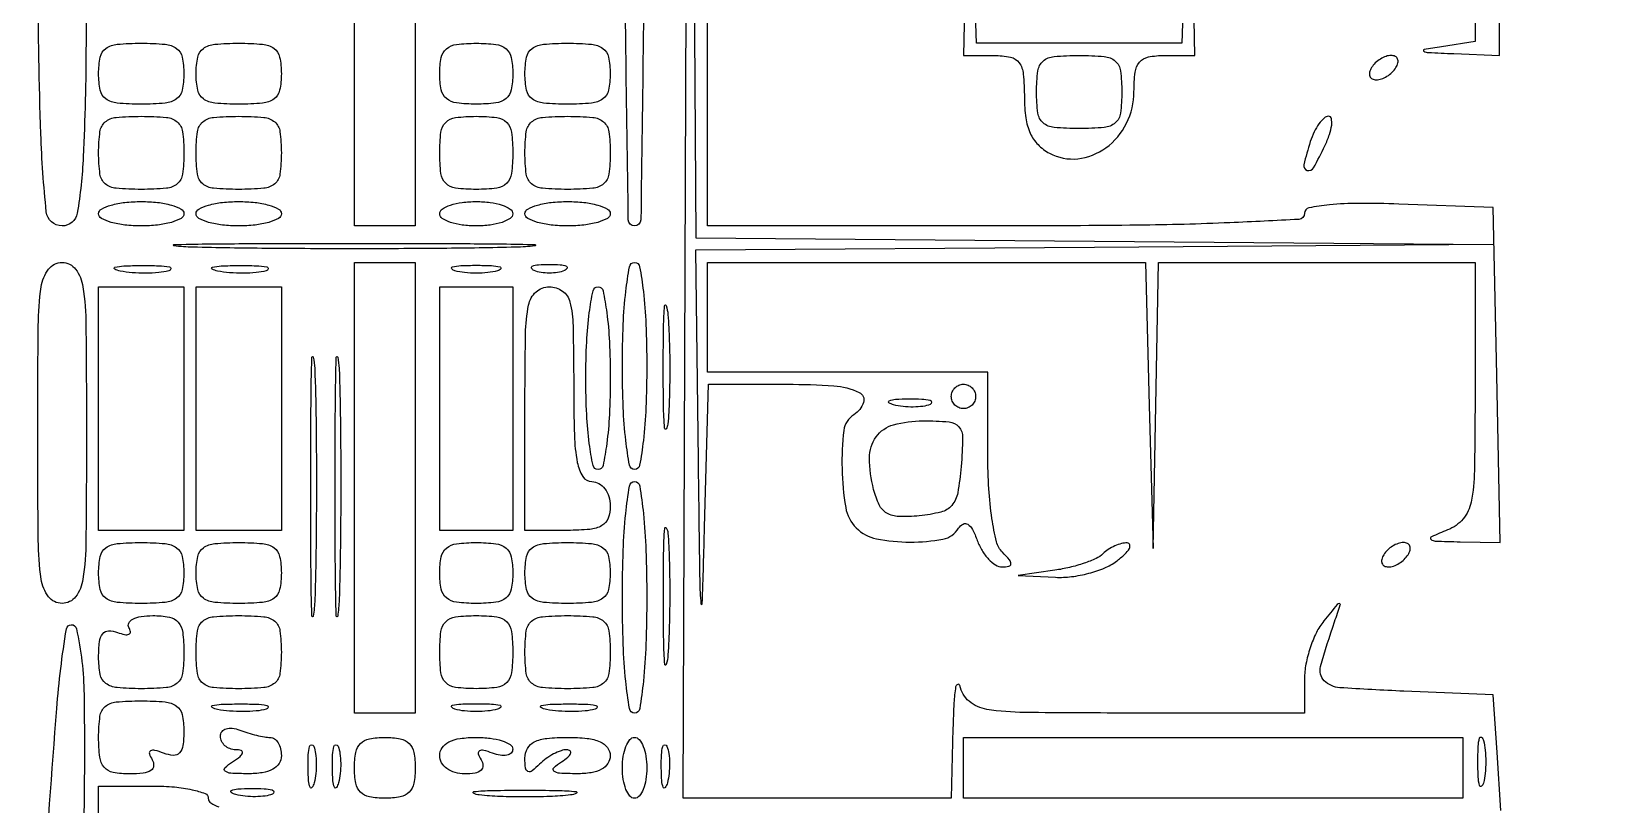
# Model space of a CAD drawing. Extents: x 23 to 255, y 40 to 184.
# Drawn here: x 50.55 to 61.53, y 101.82 to 107.18 of the extents above; entities that cross this region are included whole.
import ezdxf

# ---------------------------------------------------------------- set-up
doc = ezdxf.new("R2010")
doc.units = 0
doc.header["$MEASUREMENT"] = 0

msp = doc.modelspace()

# ---------------------------------------------------------------- linework, layer by layer
for points in [[(207.919475, 175.632891, 0.000007), (191.762556, 175.634099, 0.00002), (173.0434, 175.634494, 0.000013), (151.49745, 175.633531)], [(96.591991, 78.0858, -0.000015), (96.570667, 70.513747, -0.41338)], [(60.752071, 101.7738), (60.726285, 102.17565), (60.7005, 102.5775), (60.078299, 102.602535, -0.006918), (59.633381, 102.626606, -0.181937), (59.526436, 102.675372, -0.270145), (59.500652, 102.774144, -0.015535), (59.598008, 103.0851, 0.002619), (59.63785, 103.201703, 0.491873), (59.631717, 103.210858, 0.241306), (59.616757, 103.204404, 0.001571), (59.523006, 103.09008, 0.057225), (59.471722, 103.00996, 0.033418), (59.428506, 102.904296, 0.03302), (59.398984, 102.791237, 0.047385), (59.3892, 102.68823), (59.3892, 102.4506), (58.210684, 102.4506, -0.002354), (57.445265, 102.454204, -0.036507), (57.18348, 102.475824, -0.136912), (57.059176, 102.532458, -0.171882), (56.995505, 102.64095, 0.452816), (56.980791, 102.649574, 0.279243), (56.966227, 102.63249, 0.026868), (56.954137, 102.520554, 0.007548), (56.947321, 102.34485), (56.9358, 101.8584), (56.0052, 101.8584), (55.0746, 101.8584), (55.094807, 107.37855, -0.000143), (55.106201, 110.265647, -0.00449)], [(50.9292, 109.508497, -0.00063), (50.926167, 107.101427, -0.010876), (50.907076, 106.314987, -0.029665), (50.865764, 105.924241, -0.366772), (50.76, 105.8346, -0.383678), (50.650498, 105.933132, -0.0178), (50.612673, 106.474388, -0.008089), (50.593765, 107.524881, -0.000455), (50.5908, 110.7837, -0.000854)], [(53.2134, 109.50765), (53.2134, 105.8346), (53.0019, 105.8346), (52.7904, 105.8346), (52.7904, 110.826, 0.001134)], [(60.5736, 108.502143), (60.5736, 107.114839), (60.34095, 107.079595, 0.005737), (60.219259, 107.05973, 0.703743), (60.217376, 107.048828, 0.117172), (60.249607, 107.039487, 0.002217), (60.42555, 107.031676), (60.7428, 107.019), (60.7428, 110.1069, 0.001406)], [(55.138024, 109.325505), (55.161034, 105.75231), (57.930767, 105.728808), (60.7005, 105.705307), (57.92985, 105.685353), (55.1592, 105.6654), (55.177392, 104.20605, 0.000378), (55.188474, 103.367847, 0.020604), (55.197207, 103.209739, 0.937764), (55.206718, 103.210045, 0.001275), (55.222377, 103.74075), (55.24917, 104.7348), (55.796385, 104.7348, -0.017805), (56.120846, 104.723242, -0.089639), (56.295985, 104.67852, -0.383886), (56.326422, 104.608281, -0.175018), (56.259, 104.5233, 0.229043), (56.189632, 104.414335, 0.034536), (56.176983, 104.148468, 0.036538), (56.202572, 103.878622, 0.155692), (56.27592, 103.73652, 0.147857), (56.415758, 103.661607, 0.048732), (56.650305, 103.637874, 0.048119), (56.878112, 103.659055, 0.210099), (56.987039, 103.734064, -0.130951), (57.018049, 103.763349, -0.275746), (57.049954, 103.762016, -0.12985), (57.082718, 103.725602, -0.030037), (57.116206, 103.649464, 0.046559), (57.149918, 103.579202, 0.053236), (57.194812, 103.519751, 0.060902), (57.243531, 103.479049, 0.144577), (57.288394, 103.4658, 0.049136), (57.33588, 103.470478, 0.350243), (57.349772, 103.48695, 0.186432), (57.339878, 103.514762, 0.018748), (57.29112, 103.56732, -0.137609), (57.249934, 103.640623, -0.02238), (57.218215, 103.802375, -0.022257), (57.196671, 104.008019, -0.01497), (57.1896, 104.24412), (57.1896, 104.8194), (56.2167, 104.8194), (55.2438, 104.8194), (55.2438, 105.2001), (55.2438, 105.5808), (56.763915, 105.5808), (58.28403, 105.5808), (58.310823, 104.58675), (58.337616, 103.5927), (58.355808, 104.58675), (58.374, 105.5808), (59.4738, 105.5808), (60.5736, 105.5808), (60.5736, 104.689774, -0.003971), (60.569196, 104.135215, -0.044623), (60.546116, 103.916354, -0.127414), (60.489923, 103.799345, -0.122464), (60.38325, 103.722236, 0.00849), (60.271041, 103.674905, 0.536707), (60.268003, 103.65715, 0.182598), (60.297587, 103.644854, 0.003339), (60.470237, 103.640362), (60.747575, 103.635), (60.724037, 104.79825), (60.7005, 105.9615), (60.04485, 105.986209, 0.009768), (59.766619, 105.991254, 0.023773), (59.561718, 105.981219, 0.025658), (59.419747, 105.960085, 0.357035), (59.3892, 105.922759, -0.397703), (59.349176, 105.880398, -0.003548), (58.870792, 105.85665, -0.007887), (58.234331, 105.83963, -0.00274), (57.3165, 105.8346), (55.2438, 105.8346), (55.2438, 107.9496)], [(54.806247, 108.767462, -0.003085), (54.796523, 107.14232, -0.000576), (54.779694, 105.877474, -0.409986), (54.736196, 105.8346, -0.409654), (54.69279, 105.877334, -0.000654), (54.675892, 107.060286, -0.003292), (54.666159, 108.582703, -0.001078)], [(57.038106, 107.88615), (57.0204, 107.019), (57.2319, 107.019, -0.050525), (57.346956, 107.007344, -0.188131), (57.406989, 106.968538, -0.135166), (57.436202, 106.890056, -0.02191), (57.4434, 106.725877, 0.034803), (57.453218, 106.584992, 0.071504), (57.483921, 106.478988, 0.087036), (57.538116, 106.399485, 0.077013), (57.618273, 106.339164, 0.151254), (57.813859, 106.301312, 0.131071), (58.009356, 106.377076, 0.120233), (58.153141, 106.547403, 0.115962), (58.2048, 106.76715, -0.030627), (58.213086, 106.902299, -0.14502), (58.243711, 106.972665, -0.172223), (58.304432, 107.008337, -0.047552), (58.4163, 107.019), (58.6278, 107.019), (58.610094, 107.88615)], [(51.0138, 101.106867), (51.0138, 101.943), (51.3945, 101.943, -0.020945), (51.540414, 101.936885, -0.033738), (51.663369, 101.918149, -0.036969), (51.752609, 101.891268, -0.31052), (51.7752, 101.8584, 0.254951), (51.792929, 101.825891, 0.06271), (51.849754, 101.798651, 0.048861)]]:
    msp.add_lwpolyline(points, format="xyb")
msp.add_lwpolyline([(58.564731, 107.92845), (58.537073, 107.1036), (57.8241, 107.1036), (57.111127, 107.1036), (57.083469, 107.92845)])
for points in [[(51.606, 106.8921, -0.050766), (51.594269, 106.776856, -0.189121), (51.55524, 106.716857, -0.13443), (51.476188, 106.687733, -0.021436), (51.3099, 106.6806, -0.021436), (51.143612, 106.687733, -0.13443), (51.06456, 106.716857, -0.189121), (51.025531, 106.776856, -0.050766), (51.0138, 106.8921, -0.050766), (51.025531, 107.007344, -0.189121), (51.06456, 107.067343, -0.13443), (51.143612, 107.096467, -0.021436), (51.3099, 107.1036, -0.021436), (51.476188, 107.096467, -0.13443), (51.55524, 107.067343, -0.189121), (51.594269, 107.007344, -0.050766)], [(52.2828, 106.8921, -0.050766), (52.271069, 106.776856, -0.189121), (52.23204, 106.716857, -0.13443), (52.152988, 106.687733, -0.021436), (51.9867, 106.6806, -0.021436), (51.820412, 106.687733, -0.13443), (51.74136, 106.716857, -0.189121), (51.702331, 106.776856, -0.050766), (51.6906, 106.8921, -0.050766), (51.702331, 107.007344, -0.189121), (51.74136, 107.067343, -0.13443), (51.820412, 107.096467, -0.021436), (51.9867, 107.1036, -0.021436), (52.152988, 107.096467, -0.13443), (52.23204, 107.067343, -0.189121), (52.271069, 107.007344, -0.050766)], [(53.8902, 106.8921, -0.047675), (53.879492, 106.780053, -0.173074), (53.84367, 106.719375, -0.144586), (53.77291, 106.688826, -0.030103), (53.6364, 106.6806, -0.030103), (53.49989, 106.688826, -0.144586), (53.42913, 106.719375, -0.173074), (53.393308, 106.780053, -0.047675), (53.3826, 106.8921, -0.047675), (53.393308, 107.004147, -0.173074), (53.42913, 107.064825, -0.144586), (53.49989, 107.095374, -0.030103), (53.6364, 107.1036, -0.030103), (53.77291, 107.095374, -0.144586), (53.84367, 107.064825, -0.173074), (53.879492, 107.004147, -0.047675)], [(54.567, 106.8921, -0.050766), (54.555269, 106.776856, -0.189121), (54.51624, 106.716857, -0.13443), (54.437188, 106.687733, -0.021436), (54.2709, 106.6806, -0.021436), (54.104612, 106.687733, -0.13443), (54.02556, 106.716857, -0.189121), (53.986531, 106.776856, -0.050766), (53.9748, 106.8921, -0.050766), (53.986531, 107.007344, -0.189121), (54.02556, 107.067343, -0.13443), (54.104612, 107.096467, -0.021436), (54.2709, 107.1036, -0.021436), (54.437188, 107.096467, -0.13443), (54.51624, 107.067343, -0.189121), (54.555269, 107.007344, -0.050766)], [(58.1202, 106.7652, -0.032088), (58.110744, 106.618012, -0.185552), (58.074375, 106.550679, -0.157079), (57.998463, 106.51885, -0.021354), (57.8241, 106.5114, -0.021354), (57.649737, 106.51885, -0.157079), (57.573825, 106.550679, -0.185552), (57.537456, 106.618012, -0.032088), (57.528, 106.7652, -0.032088), (57.537456, 106.912388, -0.185552), (57.573825, 106.979721, -0.157079), (57.649737, 107.01155, -0.021354), (57.8241, 107.019, -0.021354), (57.998463, 107.01155, -0.157079), (58.074375, 106.979721, -0.185552), (58.110744, 106.912388, -0.032088)], [(59.8545, 106.9344, 0.076764), (59.84081, 106.90205, 0.154201), (59.842424, 106.874651, 0.186277), (59.85877, 106.856504, 0.117858), (59.886814, 106.8498, 0.085235), (59.923042, 106.856021, 0.053414), (59.961922, 106.874651, 0.051777), (59.997427, 106.902038, 0.064269), (60.0237, 106.9344, 0.076764), (60.03739, 106.96675, 0.154201), (60.035776, 106.994149, 0.186277), (60.01943, 107.012296, 0.117858), (59.991386, 107.019, 0.085235), (59.955158, 107.012779, 0.053414), (59.916278, 106.994149, 0.051777), (59.880773, 106.966762, 0.064269)], [(51.606, 106.3422, -0.032088), (51.596544, 106.195012, -0.185552), (51.560175, 106.127679, -0.157079), (51.484263, 106.09585, -0.021354), (51.3099, 106.0884, -0.021354), (51.135537, 106.09585, -0.157079), (51.059625, 106.127679, -0.185552), (51.023256, 106.195012, -0.032088), (51.0138, 106.3422, -0.032088), (51.023256, 106.489388, -0.185552), (51.059625, 106.556721, -0.157079), (51.135537, 106.58855, -0.021354), (51.3099, 106.596, -0.021354), (51.484263, 106.58855, -0.157079), (51.560175, 106.556721, -0.185552), (51.596544, 106.489388, -0.032088)], [(52.2828, 106.3422, -0.032088), (52.273344, 106.195012, -0.185552), (52.236975, 106.127679, -0.157079), (52.161063, 106.09585, -0.021354), (51.9867, 106.0884, -0.021354), (51.812337, 106.09585, -0.157079), (51.736425, 106.127679, -0.185552), (51.700056, 106.195012, -0.032088), (51.6906, 106.3422, -0.032088), (51.700056, 106.489388, -0.185552), (51.736425, 106.556721, -0.157079), (51.812337, 106.58855, -0.021354), (51.9867, 106.596, -0.021354), (52.161063, 106.58855, -0.157079), (52.236975, 106.556721, -0.185552), (52.273344, 106.489388, -0.032088)], [(53.8902, 106.3422, -0.030723), (53.881415, 106.199356, -0.167168), (53.8479, 106.1307, -0.167168), (53.779244, 106.097185, -0.030723), (53.6364, 106.0884, -0.030723), (53.493556, 106.097185, -0.167168), (53.4249, 106.1307, -0.167168), (53.391385, 106.199356, -0.030723), (53.3826, 106.3422, -0.030723), (53.391385, 106.485044, -0.167168), (53.4249, 106.5537, -0.167168), (53.493556, 106.587215, -0.030723), (53.6364, 106.596, -0.030723), (53.779244, 106.587215, -0.167168), (53.8479, 106.5537, -0.167168), (53.881415, 106.485044, -0.030723)], [(54.567, 106.3422, -0.032088), (54.557544, 106.195012, -0.185552), (54.521175, 106.127679, -0.157079), (54.445263, 106.09585, -0.021354), (54.2709, 106.0884, -0.021354), (54.096537, 106.09585, -0.157079), (54.020625, 106.127679, -0.185552), (53.984256, 106.195012, -0.032088), (53.9748, 106.3422, -0.032088), (53.984256, 106.489388, -0.185552), (54.020625, 106.556721, -0.157079), (54.096537, 106.58855, -0.021354), (54.2709, 106.596, -0.021354), (54.445263, 106.58855, -0.157079), (54.521175, 106.556721, -0.185552), (54.557544, 106.489388, -0.032088)], [(59.429476, 106.420425, 0.018133), (59.384615, 106.259001, 0.398903), (59.407006, 106.220284, 0.350438), (59.451873, 106.238557, 0.017243), (59.530177, 106.390663, 0.026903), (59.562299, 106.469446, 0.05194), (59.577777, 106.535682, 0.085749), (59.575758, 106.580227, 0.352167), (59.556141, 106.596, 0.186378), (59.525028, 106.583985, 0.052242), (59.489671, 106.544425, 0.045043), (59.45602, 106.487635, 0.034409)], [(51.606, 105.9192, -0.277684), (51.586365, 105.88657, -0.052312), (51.519021, 105.859451, -0.042582), (51.423358, 105.840737, -0.027026), (51.3099, 105.8346, -0.027026), (51.196442, 105.840737, -0.042582), (51.100779, 105.859451, -0.052312), (51.033435, 105.88657, -0.277684), (51.0138, 105.9192, -0.277684), (51.033435, 105.95183, -0.052312), (51.100779, 105.978949, -0.042582), (51.196442, 105.997663, -0.027026), (51.3099, 106.0038, -0.027026), (51.423358, 105.997663, -0.042582), (51.519021, 105.978949, -0.052312), (51.586365, 105.95183, -0.277684)], [(52.2828, 105.9192, -0.277684), (52.263165, 105.88657, -0.052312), (52.195821, 105.859451, -0.042582), (52.100158, 105.840737, -0.027026), (51.9867, 105.8346, -0.027026), (51.873242, 105.840737, -0.042582), (51.777579, 105.859451, -0.052312), (51.710235, 105.88657, -0.277684), (51.6906, 105.9192, -0.277684), (51.710235, 105.95183, -0.052312), (51.777579, 105.978949, -0.042582), (51.873242, 105.997663, -0.027026), (51.9867, 106.0038, -0.027026), (52.100158, 105.997663, -0.042582), (52.195821, 105.978949, -0.052312), (52.263165, 105.95183, -0.277684)], [(53.8902, 105.9192, -0.254951), (53.872471, 105.886691, -0.06271), (53.815646, 105.859451, -0.048861), (53.733627, 105.840756, -0.031626), (53.6364, 105.8346, -0.031626), (53.539173, 105.840756, -0.048861), (53.457154, 105.859451, -0.06271), (53.400329, 105.886691, -0.254951), (53.3826, 105.9192, -0.254951), (53.400329, 105.951709, -0.06271), (53.457154, 105.978949, -0.048861), (53.539173, 105.997644, -0.031626), (53.6364, 106.0038, -0.031626), (53.733627, 105.997644, -0.048861), (53.815646, 105.978949, -0.06271), (53.872471, 105.951709, -0.254951)], [(54.567, 105.9192, -0.277684), (54.547365, 105.88657, -0.052312), (54.480021, 105.859451, -0.042582), (54.384358, 105.840737, -0.027026), (54.2709, 105.8346, -0.027026), (54.157442, 105.840737, -0.042582), (54.061779, 105.859451, -0.052312), (53.994435, 105.88657, -0.277684), (53.9748, 105.9192, -0.277684), (53.994435, 105.95183, -0.052312), (54.061779, 105.978949, -0.042582), (54.157442, 105.997663, -0.027026), (54.2709, 106.0038, -0.027026), (54.384358, 105.997663, -0.042582), (54.480021, 105.978949, -0.052312), (54.547365, 105.95183, -0.277684)], [(53.91135, 105.68677, -0.003693), (53.401057, 105.678576, -0.002168), (52.7904, 105.675929, -0.002168), (52.179743, 105.678576, -0.003693), (51.66945, 105.68677, -0.023959), (51.535905, 105.696315, -0.931079), (51.536337, 105.705331, -0.004886), (51.986467, 105.711485, -0.000974), (52.7904, 105.713052, -0.000974), (53.594333, 105.711485, -0.004886), (54.044463, 105.705331, -0.931079), (54.044895, 105.696315, -0.023959)], [(50.9292, 104.3964, -0.002431), (50.92558, 103.651767, -0.033055), (50.905029, 103.3812, -0.126958), (50.854092, 103.258839, -0.235138), (50.76, 103.212, -0.235138), (50.665908, 103.258839, -0.126958), (50.614971, 103.3812, -0.033055), (50.59442, 103.651767, -0.002431), (50.5908, 104.3964, -0.002431), (50.59442, 105.141033, -0.033055), (50.614971, 105.4116, -0.126958), (50.665908, 105.533961, -0.235138), (50.76, 105.5808, -0.235138), (50.854092, 105.533961, -0.126958), (50.905029, 105.4116, -0.033055), (50.92558, 105.141033, -0.002431)], [(54.8208, 104.8617, -0.009838), (54.815108, 104.57246, -0.019442), (54.797162, 104.343525, -0.015687), (54.771516, 104.172074, -0.362465), (54.7362, 104.1426, -0.362465), (54.700884, 104.172074, -0.015687), (54.675238, 104.343525, -0.019442), (54.657292, 104.57246, -0.009838), (54.6516, 104.8617, -0.009838), (54.657292, 105.15094, -0.019442), (54.675238, 105.379875, -0.015687), (54.700884, 105.551326, -0.362465), (54.7362, 105.5808, -0.362465), (54.771516, 105.551326, -0.015687), (54.797162, 105.379875, -0.019442), (54.815108, 105.15094, -0.009838)], [(51.501236, 105.522673, -0.041951), (51.431235, 105.510499, -0.020826), (51.341168, 105.50629, -0.020511), (51.246851, 105.509684, -0.028254), (51.162836, 105.520966, -0.082665), (51.125435, 105.534828, -0.67161), (51.12711, 105.547452, -0.053901), (51.189015, 105.556703, -0.008901), (51.3099, 105.559465, -0.009782), (51.431591, 105.557698, -0.038992), (51.505695, 105.549362, -0.417468), (51.514312, 105.536488, -0.285845)], [(52.178036, 105.522673, -0.041951), (52.108035, 105.510499, -0.020826), (52.017968, 105.50629, -0.020511), (51.923651, 105.509684, -0.028254), (51.839636, 105.520966, -0.082665), (51.802235, 105.534828, -0.67161), (51.80391, 105.547452, -0.053901), (51.865815, 105.556703, -0.008901), (51.9867, 105.559465, -0.009782), (52.108391, 105.557698, -0.038992), (52.182495, 105.549362, -0.417468), (52.191112, 105.536488, -0.285845)], [(53.78445, 105.522483, -0.039571), (53.717001, 105.510452, -0.024357), (53.6364, 105.506524, -0.024357), (53.555799, 105.510452, -0.039571), (53.48835, 105.522483, -0.161593), (53.466427, 105.536722, -0.542911), (53.470769, 105.549808, -0.052887), (53.530482, 105.558828, -0.011065), (53.6364, 105.561173, -0.011065), (53.742318, 105.558828, -0.052887), (53.802031, 105.549808, -0.542911), (53.806373, 105.536722, -0.161593)], [(54.24975, 105.524771, -0.057986), (54.201527, 105.511545, -0.037979), (54.144, 105.507169, -0.037979), (54.086473, 105.511545, -0.057986), (54.03825, 105.524771, -0.174857), (54.020536, 105.540615, -0.447206), (54.025692, 105.554907, -0.078554), (54.068584, 105.564803, -0.017491), (54.144, 105.567442, -0.017491), (54.219416, 105.564803, -0.078554), (54.262308, 105.554907, -0.447206), (54.267464, 105.540615, -0.174857)], [(54.3132, 104.7348, 0.006994), (54.31816, 104.3802, 0.039364), (54.338316, 104.19195, 0.093584), (54.37691, 104.093023, 0.258593), (54.4401, 104.058, -0.130775), (54.488809, 104.045039, -0.10214), (54.529988, 104.00865, -0.08892), (54.557536, 103.953892, -0.072314), (54.567, 103.8888, -0.087745), (54.552001, 103.803992, -0.177212), (54.508838, 103.752836, -0.10769), (54.425234, 103.726553, -0.022514), (54.2709, 103.7196), (53.9748, 103.7196), (53.9748, 104.5656, -0.003852), (53.978798, 105.084504, -0.045528), (54.00018, 105.2847, -0.160003), (54.051751, 105.375885, -0.186821), (54.144, 105.4116, -0.157888), (54.235216, 105.38206, -0.176663), (54.286763, 105.30585, -0.055952), (54.308853, 105.140978, -0.005351)], [(54.567, 104.7771, -0.011522), (54.561194, 104.525201, -0.02162), (54.54303, 104.322375, -0.018508), (54.517072, 104.170759, -0.354925), (54.4824, 104.1426, -0.354925), (54.447728, 104.170759, -0.018508), (54.42177, 104.322375, -0.02162), (54.403606, 104.525201, -0.011522), (54.3978, 104.7771, -0.011522), (54.403606, 105.028999, -0.02162), (54.42177, 105.231825, -0.018508), (54.447728, 105.383441, -0.354925), (54.4824, 105.4116, -0.354925), (54.517072, 105.383441, -0.018508), (54.54303, 105.231825, -0.02162), (54.561194, 105.028999, -0.011522)], [(54.96722, 104.457297, -0.131812), (54.955639, 104.425791, -0.702197), (54.944574, 104.428829, -0.016184), (54.937221, 104.588286, -0.003584), (54.935429, 104.8617, -0.003413), (54.937459, 105.134397, -0.018965), (54.945099, 105.280645, -0.826233), (54.955964, 105.281731, -0.052772), (54.967689, 105.218697, -0.012009), (54.97754, 105.037888, -0.007758), (54.980665, 104.82822, -0.007799), (54.977338, 104.623059, -0.014578)], [(52.515122, 103.237544, -0.027633), (52.50499, 103.123551, -0.91396), (52.495508, 103.124064, -0.007505), (52.488951, 103.439637, -0.001418), (52.487264, 104.0157, -0.001455), (52.488889, 104.592517, -0.00692), (52.495343, 104.922343, -0.880888), (52.504924, 104.923237, -0.045978), (52.514975, 104.844944, -0.005724), (52.523683, 104.487201, -0.0032), (52.52651, 104.051781, -0.003192), (52.52374, 103.611509, -0.005183)], [(52.684322, 103.237544, -0.027633), (52.67419, 103.123551, -0.91396), (52.664708, 103.124064, -0.007505), (52.658151, 103.439637, -0.001418), (52.656464, 104.0157, -0.001455), (52.658089, 104.592517, -0.00692), (52.664543, 104.922343, -0.880888), (52.674124, 104.923237, -0.045978), (52.684175, 104.844944, -0.005724), (52.692883, 104.487201, -0.0032), (52.69571, 104.051781, -0.003192), (52.69294, 103.611509, -0.005183)], [(57.105, 104.6502, -0.099038), (57.098541, 104.617913, -0.097945), (57.080149, 104.590451, -0.097945), (57.052687, 104.572059, -0.099038), (57.0204, 104.5656, -0.099038), (56.988113, 104.572059, -0.097945), (56.960651, 104.590451, -0.097945), (56.942259, 104.617913, -0.099038), (56.9358, 104.6502, -0.099038), (56.942259, 104.682487, -0.097945), (56.960651, 104.709949, -0.097945), (56.988113, 104.728341, -0.099038), (57.0204, 104.7348, -0.099038), (57.052687, 104.728341, -0.097945), (57.080149, 104.709949, -0.097945), (57.098541, 104.682487, -0.099038)], [(56.78936, 104.594708, -0.06278), (56.738774, 104.581301, -0.030339), (56.671849, 104.576406, -0.029507), (56.600499, 104.579737, -0.037336), (56.53556, 104.591573, -0.087174), (56.502932, 104.606491, -0.597527), (56.504416, 104.620037, -0.080377), (56.54933, 104.630272, -0.012823), (56.6397, 104.633707, -0.014395), (56.731078, 104.632205, -0.052471), (56.788355, 104.623544, -0.333666), (56.799256, 104.609835, -0.31318)], [(57.004357, 104.16375, -0.022943), (56.980722, 103.98077, -0.133038), (56.939726, 103.893429, -0.157746), (56.863903, 103.84647, -0.036172), (56.713473, 103.82076, -0.030512), (56.570904, 103.815631, -0.125591), (56.488425, 103.838895, -0.150635), (56.435447, 103.896109, -0.050556), (56.396299, 104.004387, -0.058071), (56.367785, 104.222672, -0.160487), (56.41366, 104.368706, -0.17095), (56.53472, 104.453233, -0.06783), (56.738458, 104.481, -0.020474), (56.921128, 104.473517, -0.200459), (56.988243, 104.438784, -0.180817), (57.014463, 104.364613, -0.016153)], [(54.8208, 103.2543, -0.008575), (54.815198, 102.927693, -0.017647), (54.797424, 102.672675, -0.013417), (54.772055, 102.481178, -0.368504), (54.7362, 102.4506, -0.368504), (54.700345, 102.481178, -0.013417), (54.674976, 102.672675, -0.017647), (54.657202, 102.927693, -0.008575), (54.6516, 103.2543, -0.008575), (54.657202, 103.580907, -0.017647), (54.674976, 103.835925, -0.013417), (54.700345, 104.027422, -0.368504), (54.7362, 104.058, -0.368504), (54.772055, 104.027422, -0.013417), (54.797424, 103.835925, -0.017647), (54.815198, 103.580907, -0.008575)], [(54.967869, 102.855286, -0.048634), (54.956392, 102.787126, -0.841704), (54.945738, 102.788115, -0.016608), (54.938269, 102.951264, -0.003015), (54.936299, 103.2543, -0.003152), (54.93807, 103.558057, -0.014373), (54.945289, 103.734577, -0.736116), (54.956128, 103.737138, -0.11419), (54.967469, 103.701286, -0.012749), (54.977364, 103.516358, -0.006873), (54.980609, 103.28818, -0.00684), (54.977535, 103.055443, -0.010684)], [(51.606, 103.4235, -0.050766), (51.594269, 103.308256, -0.189121), (51.55524, 103.248257, -0.13443), (51.476188, 103.219133, -0.021436), (51.3099, 103.212, -0.021436), (51.143612, 103.219133, -0.13443), (51.06456, 103.248257, -0.189121), (51.025531, 103.308256, -0.050766), (51.0138, 103.4235, -0.050766), (51.025531, 103.538744, -0.189121), (51.06456, 103.598743, -0.13443), (51.143612, 103.627867, -0.021436), (51.3099, 103.635, -0.021436), (51.476188, 103.627867, -0.13443), (51.55524, 103.598743, -0.189121), (51.594269, 103.538744, -0.050766)], [(52.2828, 103.4235, -0.050766), (52.271069, 103.308256, -0.189121), (52.23204, 103.248257, -0.13443), (52.152988, 103.219133, -0.021436), (51.9867, 103.212, -0.021436), (51.820412, 103.219133, -0.13443), (51.74136, 103.248257, -0.189121), (51.702331, 103.308256, -0.050766), (51.6906, 103.4235, -0.050766), (51.702331, 103.538744, -0.189121), (51.74136, 103.598743, -0.13443), (51.820412, 103.627867, -0.021436), (51.9867, 103.635, -0.021436), (52.152988, 103.627867, -0.13443), (52.23204, 103.598743, -0.189121), (52.271069, 103.538744, -0.050766)], [(53.8902, 103.4235, -0.047675), (53.879492, 103.311453, -0.173074), (53.84367, 103.250775, -0.144586), (53.77291, 103.220226, -0.030103), (53.6364, 103.212, -0.030103), (53.49989, 103.220226, -0.144586), (53.42913, 103.250775, -0.173074), (53.393308, 103.311453, -0.047675), (53.3826, 103.4235, -0.047675), (53.393308, 103.535547, -0.173074), (53.42913, 103.596225, -0.144586), (53.49989, 103.626774, -0.030103), (53.6364, 103.635, -0.030103), (53.77291, 103.626774, -0.144586), (53.84367, 103.596225, -0.173074), (53.879492, 103.535547, -0.047675)], [(54.567, 103.4235, -0.050766), (54.555269, 103.308256, -0.189121), (54.51624, 103.248257, -0.13443), (54.437188, 103.219133, -0.021436), (54.2709, 103.212, -0.021436), (54.104612, 103.219133, -0.13443), (54.02556, 103.248257, -0.189121), (53.986531, 103.308256, -0.050766), (53.9748, 103.4235, -0.050766), (53.986531, 103.538744, -0.189121), (54.02556, 103.598743, -0.13443), (54.104612, 103.627867, -0.021436), (54.2709, 103.635, -0.021436), (54.437188, 103.627867, -0.13443), (54.51624, 103.598743, -0.189121), (54.555269, 103.538744, -0.050766)], [(57.98907, 103.55691, -0.086204), (57.94145, 103.524399, -0.024425), (57.857755, 103.491144, -0.023836), (57.757956, 103.462263, -0.023158), (57.6549, 103.442686), (57.4011, 103.406552), (57.65988, 103.393876, 0.043676), (57.771002, 103.39814, 0.033051), (57.890884, 103.42141, 0.033842), (58.001338, 103.458684, 0.063696), (58.08288, 103.505409, 0.02535), (58.140083, 103.553419, 0.071572), (58.172767, 103.593923, 0.21581), (58.175596, 103.619316, 0.316576), (58.15827, 103.632309, 0.072781), (58.118419, 103.627705, 0.039741), (58.071925, 103.611271, 0.038594), (58.026371, 103.586599, 0.049416)], [(59.9391, 103.5504, 0.076764), (59.92541, 103.51805, 0.154201), (59.927024, 103.490651, 0.186277), (59.94337, 103.472504, 0.117858), (59.971414, 103.4658, 0.085235), (60.007642, 103.472021, 0.053414), (60.046522, 103.490651, 0.051777), (60.082027, 103.518038, 0.064269), (60.1083, 103.5504, 0.076764), (60.12199, 103.58275, 0.154201), (60.120376, 103.610149, 0.186277), (60.10403, 103.628296, 0.117858), (60.075986, 103.635, 0.085235), (60.039758, 103.628779, 0.053414), (60.000878, 103.610149, 0.051777), (59.965373, 103.582762, 0.064269)], [(50.910273, 101.641519, -0.002535), (50.892289, 100.839912, -0.025192), (50.866132, 100.504709, -0.071064), (50.81907, 100.334754, -0.247119), (50.732872, 100.265867, -0.409404), (50.637197, 100.329576, -0.050454), (50.608086, 100.604924, -0.018474), (50.626058, 101.158827, -0.001843), (50.722879, 102.48164, -0.022367), (50.790401, 103.034747, -0.823626), (50.859332, 103.036584, -0.051772), (50.912526, 102.580116, -0.007481)], [(51.606, 102.8736, -0.032088), (51.596544, 102.726412, -0.185552), (51.560175, 102.659079, -0.157079), (51.484263, 102.62725, -0.021354), (51.3099, 102.6198, -0.021353), (51.14162, 102.62699, -0.139596), (51.063345, 102.656704, -0.189197), (51.024971, 102.718373, -0.045694), (51.0138, 102.840351, -0.02929), (51.019962, 102.945455, -0.135833), (51.042709, 103.001247, -0.228847), (51.083279, 103.021534, -0.095327), (51.145094, 103.01052, 0.036408), (51.194143, 102.99569, 0.155351), (51.224245, 102.998327, 0.32948), (51.234343, 103.015226, 0.1144), (51.224701, 103.043769, -0.26179), (51.223376, 103.07569, -0.158971), (51.250843, 103.103129, -0.081438), (51.309001, 103.121571, -0.036154), (51.389507, 103.1274, -0.04506), (51.505137, 103.116958, -0.1728), (51.566809, 103.081455, -0.147499), (51.597715, 103.010994, -0.030125)], [(52.2828, 102.8736, -0.032088), (52.273344, 102.726412, -0.185552), (52.236975, 102.659079, -0.157079), (52.161063, 102.62725, -0.021354), (51.9867, 102.6198, -0.021354), (51.812337, 102.62725, -0.157079), (51.736425, 102.659079, -0.185552), (51.700056, 102.726412, -0.032088), (51.6906, 102.8736, -0.032088), (51.700056, 103.020788, -0.185552), (51.736425, 103.088121, -0.157079), (51.812337, 103.11995, -0.021354), (51.9867, 103.1274, -0.021354), (52.161063, 103.11995, -0.157079), (52.236975, 103.088121, -0.185552), (52.273344, 103.020788, -0.032088)], [(53.8902, 102.8736, -0.030723), (53.881415, 102.730756, -0.167168), (53.8479, 102.6621, -0.167168), (53.779244, 102.628585, -0.030723), (53.6364, 102.6198, -0.030723), (53.493556, 102.628585, -0.167168), (53.4249, 102.6621, -0.167168), (53.391385, 102.730756, -0.030723), (53.3826, 102.8736, -0.030723), (53.391385, 103.016444, -0.167168), (53.4249, 103.0851, -0.167168), (53.493556, 103.118615, -0.030723), (53.6364, 103.1274, -0.030723), (53.779244, 103.118615, -0.167168), (53.8479, 103.0851, -0.167168), (53.881415, 103.016444, -0.030723)], [(54.567, 102.8736, -0.032088), (54.557544, 102.726412, -0.185552), (54.521175, 102.659079, -0.157079), (54.445263, 102.62725, -0.021354), (54.2709, 102.6198, -0.021354), (54.096537, 102.62725, -0.157079), (54.020625, 102.659079, -0.185552), (53.984256, 102.726412, -0.032088), (53.9748, 102.8736, -0.032088), (53.984256, 103.020788, -0.185552), (54.020625, 103.088121, -0.157079), (54.096537, 103.11995, -0.021354), (54.2709, 103.1274, -0.021354), (54.445263, 103.11995, -0.157079), (54.521175, 103.088121, -0.185552), (54.557544, 103.020788, -0.032088)], [(51.606, 102.326355, -0.031094), (51.599674, 102.224736, -0.15461), (51.576064, 102.173408, -0.229925), (51.533482, 102.156357, -0.073958), (51.465222, 102.171532, 0.026179), (51.404095, 102.191387, 0.196415), (51.374498, 102.187632, 0.357523), (51.366644, 102.167385, 0.059284), (51.385615, 102.126577, -0.15696), (51.39605, 102.084337, -0.237908), (51.377091, 102.052443, -0.11269), (51.32289, 102.033092, -0.02963), (51.230293, 102.0276, -0.04506), (51.114663, 102.038042, -0.1728), (51.052991, 102.073545, -0.147499), (51.022085, 102.144006, -0.030125), (51.0138, 102.2814, -0.032088), (51.023256, 102.428588, -0.185552), (51.059625, 102.495921, -0.157079), (51.135537, 102.52775, -0.021354), (51.3099, 102.5352, -0.021469), (51.475571, 102.528083, -0.13288), (51.554864, 102.499133, -0.188979), (51.594096, 102.439636, -0.052399)], [(52.178036, 102.477073, -0.041951), (52.108035, 102.464899, -0.020826), (52.017968, 102.46069, -0.020511), (51.923651, 102.464084, -0.028254), (51.839636, 102.475366, -0.082665), (51.802235, 102.489228, -0.67161), (51.80391, 102.501852, -0.053901), (51.865815, 102.511103, -0.008901), (51.9867, 102.513865, -0.009782), (52.108391, 102.512098, -0.038992), (52.182495, 102.503762, -0.417468), (52.191112, 102.490888, -0.285845)], [(53.78445, 102.476883, -0.039571), (53.717001, 102.464852, -0.024357), (53.6364, 102.460924, -0.024357), (53.555799, 102.464852, -0.039571), (53.48835, 102.476883, -0.161593), (53.466427, 102.491122, -0.542911), (53.470769, 102.504208, -0.052887), (53.530482, 102.513228, -0.011065), (53.6364, 102.515573, -0.011065), (53.742318, 102.513228, -0.052887), (53.802031, 102.504208, -0.542911), (53.806373, 102.491122, -0.161593)], [(54.462236, 102.477073, -0.041951), (54.392235, 102.464899, -0.020826), (54.302168, 102.46069, -0.020511), (54.207851, 102.464084, -0.028254), (54.123836, 102.475366, -0.082665), (54.086435, 102.489228, -0.67161), (54.08811, 102.501852, -0.053901), (54.150015, 102.511103, -0.008901), (54.2709, 102.513865, -0.009782), (54.392591, 102.512098, -0.038992), (54.466695, 102.503762, -0.417468), (54.475312, 102.490888, -0.285845)], [(52.205119, 102.2814, -0.16037), (52.234749, 102.271646, -0.096657), (52.259981, 102.244123, -0.078243), (52.277023, 102.203031, -0.05931), (52.2828, 102.1545, -0.145727), (52.266769, 102.100665, -0.124872), (52.223091, 102.060501, -0.086259), (52.150466, 102.036196, -0.039127), (52.05015, 102.028895, -0.011096), (51.931631, 102.032186, -0.155556), (51.892208, 102.046962, -0.461139), (51.891261, 102.070968, -0.043106), (51.9444, 102.1122, 0.021149), (51.997009, 102.149444, 0.167501), (52.013138, 102.174031, 0.405416), (52.004036, 102.189865, 0.066727), (51.96555, 102.195505, -0.087074), (51.92517, 102.203101, -0.093257), (51.890864, 102.22393, -0.098832), (51.867908, 102.254624, -0.111743), (51.8598, 102.290451, -0.168247), (51.870669, 102.321837, -0.150596), (51.899109, 102.341508, -0.107411), (51.942402, 102.345509, -0.061217), (51.993619, 102.332751, 0.016969), (52.050551, 102.313093, 0.015089), (52.110948, 102.296484, 0.015326), (52.166191, 102.284852, 0.04425)], [(53.2134, 102.0699, -0.045527), (53.203608, 101.962584, -0.152009), (53.1711, 101.9007, -0.152009), (53.109216, 101.868192, -0.045527), (53.0019, 101.8584, -0.045527), (52.894584, 101.868192, -0.152009), (52.8327, 101.9007, -0.152009), (52.800192, 101.962584, -0.045527), (52.7904, 102.0699, -0.045527), (52.800192, 102.177216, -0.152009), (52.8327, 102.2391, -0.152009), (52.894584, 102.271608, -0.045527), (53.0019, 102.2814, -0.045527), (53.109216, 102.271608, -0.152009), (53.1711, 102.2391, -0.152009), (53.203608, 102.177216, -0.045527)], [(53.8902, 102.199455, -0.206976), (53.878669, 102.172791, -0.140568), (53.848846, 102.15745, -0.090961), (53.803354, 102.156796, -0.049884), (53.749422, 102.171532, 0.026179), (53.688295, 102.191387, 0.196415), (53.658698, 102.187632, 0.357523), (53.650844, 102.167385, 0.059284), (53.669815, 102.126577, -0.123606), (53.683002, 102.085068, -0.232351), (53.669776, 102.05334, -0.139243), (53.627935, 102.033512, -0.041481), (53.556793, 102.0276, -0.068368), (53.488989, 102.036915, -0.089375), (53.432782, 102.064158, -0.104647), (53.39581, 102.10525, -0.131786), (53.3826, 102.1545, -0.152103), (53.399697, 102.209402, -0.12651), (53.44605, 102.249675, -0.082504), (53.524552, 102.273874, -0.033607), (53.6364, 102.2814, -0.030613), (53.733632, 102.275441, -0.047509), (53.815646, 102.257329, -0.060533), (53.872643, 102.230966, -0.259781)], [(54.567, 102.1545, -0.145727), (54.550969, 102.100665, -0.124872), (54.507291, 102.060501, -0.086259), (54.434666, 102.036196, -0.039127), (54.33435, 102.028895, -0.011096), (54.215831, 102.032186, -0.155556), (54.176408, 102.046962, -0.461139), (54.175461, 102.070968, -0.043106), (54.2286, 102.1122, 0.029944), (54.271825, 102.143955, 0.112638), (54.292129, 102.170499, 0.33739), (54.288299, 102.187456, 0.172502), (54.26667, 102.195505, 0.087398), (54.225409, 102.188856, 0.037648), (54.174112, 102.166598, 0.035771), (54.121724, 102.134033, 0.039453), (54.07632, 102.09528, -0.02847), (54.024236, 102.048812, -0.273085), (53.99595, 102.044872, -0.272121), (53.978759, 102.06774, -0.028321), (53.9748, 102.13758, -0.12701), (53.992255, 102.205185, -0.15454), (54.039494, 102.249977, -0.089301), (54.126659, 102.274479, -0.023978), (54.2709, 102.2814, -0.025511), (54.406601, 102.274472, -0.075863), (54.4965, 102.251186, -0.129352), (54.547874, 102.211135, -0.164293)], [(54.8208, 102.0699, -0.038131), (54.814614, 101.988908, -0.057076), (54.795949, 101.920528, -0.074992), (54.768596, 101.873868, -0.226478), (54.7362, 101.8584, -0.226478), (54.703804, 101.873868, -0.074992), (54.676451, 101.920528, -0.057076), (54.657786, 101.988908, -0.038131), (54.6516, 102.0699, -0.038131), (54.657786, 102.150892, -0.057076), (54.676451, 102.219272, -0.074992), (54.703804, 102.265932, -0.226478), (54.7362, 102.2814, -0.226478), (54.768596, 102.265932, -0.074992), (54.795949, 102.219272, -0.057076), (54.814614, 102.150892, -0.038131)], [(60.631917, 101.96415, -0.161593), (60.617678, 101.942227, -0.542911), (60.604592, 101.946569, -0.052887), (60.595572, 102.006282, -0.011065), (60.593227, 102.1122, -0.011065), (60.595572, 102.218118, -0.052887), (60.604592, 102.277831, -0.542911), (60.617678, 102.282173, -0.161593), (60.631917, 102.26025, -0.039571), (60.643948, 102.192801, -0.024357), (60.647876, 102.1122, -0.024357), (60.643948, 102.031599, -0.039571)], [(52.510627, 101.96576, -0.087174), (52.495709, 101.933132, -0.597527), (52.482163, 101.934616, -0.080377), (52.471928, 101.97953, -0.012823), (52.468493, 102.0699, -0.014395), (52.469995, 102.161278, -0.052471), (52.478656, 102.218555, -0.333666), (52.492365, 102.229456, -0.31318), (52.507492, 102.21956, -0.06278), (52.520899, 102.168974, -0.030339), (52.525794, 102.102049, -0.029507), (52.522463, 102.030699, -0.037336)], [(52.679827, 101.96576, -0.087174), (52.664909, 101.933132, -0.597527), (52.651363, 101.934616, -0.080377), (52.641128, 101.97953, -0.012823), (52.637693, 102.0699, -0.014395), (52.639195, 102.161278, -0.052471), (52.647856, 102.218555, -0.333666), (52.661565, 102.229456, -0.31318), (52.676692, 102.21956, -0.06278), (52.690099, 102.168974, -0.030339), (52.694994, 102.102049, -0.029507), (52.691663, 102.030699, -0.037336)], [(54.964027, 101.96576, -0.087174), (54.949109, 101.933132, -0.597527), (54.935563, 101.934616, -0.080377), (54.925328, 101.97953, -0.012823), (54.921893, 102.0699, -0.014395), (54.923395, 102.161278, -0.052471), (54.932056, 102.218555, -0.333666), (54.945765, 102.229456, -0.31318), (54.960892, 102.21956, -0.06278), (54.974299, 102.168974, -0.030339), (54.979194, 102.102049, -0.029507), (54.975863, 102.030699, -0.037336)], [(52.22096, 101.887508, -0.06278), (52.170374, 101.874101, -0.030339), (52.103449, 101.869206, -0.029507), (52.032099, 101.872537, -0.037336), (51.96716, 101.884373, -0.087174), (51.934532, 101.899291, -0.597527), (51.936016, 101.912837, -0.080377), (51.98093, 101.923072, -0.012823), (52.0713, 101.926507, -0.014395), (52.162678, 101.925005, -0.052471), (52.219955, 101.916344, -0.333666), (52.230856, 101.902635, -0.31318)], [(54.29205, 101.881372, -0.016375), (54.14761, 101.87103, -0.009683), (53.9748, 101.867683, -0.009683), (53.80199, 101.87103, -0.016375), (53.65755, 101.881372, -0.095407), (53.617691, 101.89346, -0.741699), (53.619877, 101.904809, -0.021699), (53.747361, 101.912574, -0.00436), (53.9748, 101.914557, -0.00436), (54.202239, 101.912574, -0.021699), (54.329723, 101.904809, -0.741699), (54.331909, 101.89346, -0.095407)]]:
    msp.add_lwpolyline(points, format="xyb", close=True)
for points in [[(53.2134, 104.0157), (53.2134, 102.4506), (53.0019, 102.4506), (52.7904, 102.4506), (52.7904, 104.0157), (52.7904, 105.5808), (53.0019, 105.5808), (53.2134, 105.5808)], [(51.606, 104.5656), (51.606, 103.7196), (51.3099, 103.7196), (51.0138, 103.7196), (51.0138, 104.5656), (51.0138, 105.4116), (51.3099, 105.4116), (51.606, 105.4116)], [(52.2828, 104.5656), (52.2828, 103.7196), (51.9867, 103.7196), (51.6906, 103.7196), (51.6906, 104.5656), (51.6906, 105.4116), (51.9867, 105.4116), (52.2828, 105.4116)], [(53.8902, 104.5656), (53.8902, 103.7196), (53.6364, 103.7196), (53.3826, 103.7196), (53.3826, 104.5656), (53.3826, 105.4116), (53.6364, 105.4116), (53.8902, 105.4116)], [(60.489, 102.0699), (60.489, 101.8584), (58.7547, 101.8584), (57.0204, 101.8584), (57.0204, 102.0699), (57.0204, 102.2814), (58.7547, 102.2814), (60.489, 102.2814)]]:
    msp.add_lwpolyline(points, close=True)

doc.saveas('drawing.dxf')
